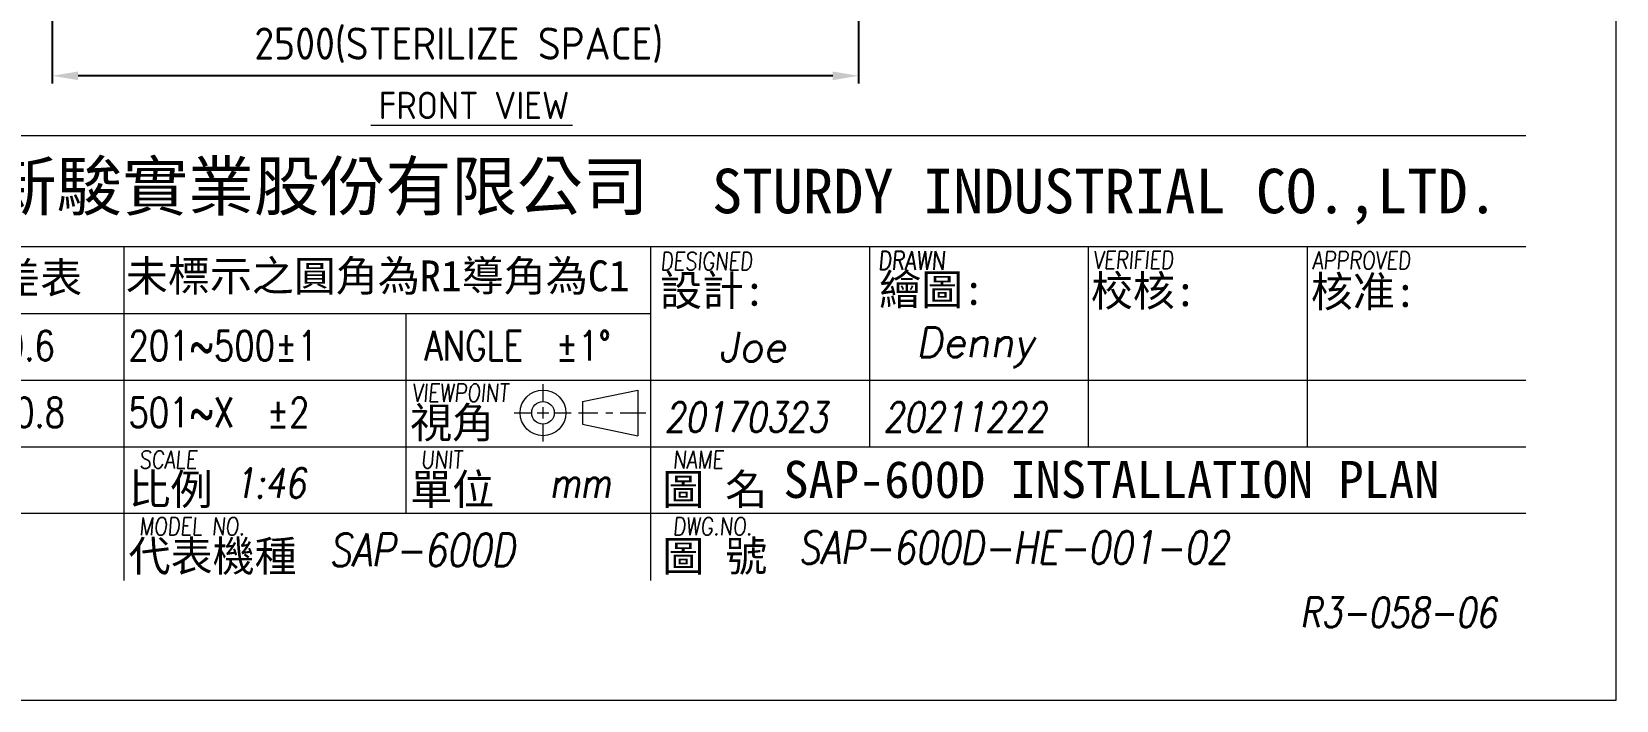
# Model space of a CAD drawing. Header units: millimetres. Extents: x 0 to 80449, y -23917 to 9476.
# Drawn here: x 8565 to 13478, y 0 to 2074 of the extents above; entities that cross this region are included whole.
import ezdxf

# ---------------------------------------------------------------- set-up
doc = ezdxf.new("R2010")
doc.units = ezdxf.units.MM
doc.layers.get('0').update_dxf_attribs({"lineweight": 15})
for name, color, linetype, lineweight in [('D', 3, 'Continuous', 13), ('F', 7, 'Continuous', 15), ('T', 4, 'Continuous', 15)]:
    doc.layers.add(name, color=color, linetype=linetype, lineweight=lineweight)
doc.styles.get("Standard").update_dxf_attribs({"font": 'KAIU.TTF'})
doc.styles.add('STU25', font='isocp2.shx')
doc.styles.add('Text', font='romans.shx', dxfattribs={"width": 0.8, "oblique": 10})
doc.dimstyles.new('STU25', dxfattribs={"dimscale": 40, "dimtxt": 2.5, "dimasz": 2, "dimexe": 0.6, "dimexo": 1, "dimgap": 1, "dimtad": 1, "dimdsep": 46, "dimtxsty": 'STU25', "dimcen": 2, "dimazin": 2, "dimtfac": 1, "dimtmove": 0, "dimatfit": 3, "dimfxl": 0, "dimtolj": 1, "dimtzin": 0, "dimarcsym": 0})

# ---------------------------------------------------------------- blocks, each defined once
blk = doc.blocks.new('新駿LOGO')
at = {"attachment_point": 1, "style": 'STU25'}
for s, insert, char_height in [('{\\f標楷體|b0|i0|c136|p65;新駿實業股份有限公司}', (-504.12, -439.33), 3.25), ('{\\f標楷體|b0|i0|c136|p65;STURDY\\H0.9667x; \\H1.034x;INDUSTRIAL CO.,LTD.}', (-455.51, -439.78), 3)]:
    blk.add_mtext(s, dxfattribs=dict(at, insert=insert, char_height=char_height))
blk = doc.blocks.new('*D23')
at = {"layer": 'D', "color": 0, "lineweight": -2}
for p, q in [((8628.8, 2585), (8628.8, 1913)), ((11128.8, 2585), (11128.8, 1913)), ((11048.8, 1937), (8708.8, 1937))]:
    blk.add_line(p, q, dxfattribs=at)
at = {"layer": 'D', "color": 0}
for points in [[(8708.8, 1950.3), (8708.8, 1923.6), (8628.8, 1937)], [(11048.8, 1950.3), (11048.8, 1923.6), (11128.8, 1937)]]:
    blk.add_solid(points, dxfattribs=at)
at = {"layer": 'Defpoints', "color": 0}
for p in [(8628.8, 2625), (11128.8, 2625), (8628.8, 1937)]:
    blk.add_point(p, dxfattribs=at)
at = {"layer": 'D', "color": 0, "insert": (9889, 2032), "char_height": 100, "attachment_point": 5, "style": 'STU25'}
blk.add_mtext('\\A1;{\\Fisocp2.shx;2500(STERILIZE SPACE)}', dxfattribs=at)

msp = doc.modelspace()

# ---------------------------------------------------------------- linework, layer by layer
at = {"layer": 'D', "color": 11}
msp.add_line((9616.817, 1783.666), (10241.704, 1783.666), dxfattribs=at)
at = {"layer": 'F', "color": 7}
for p, q in [((7171.889, 1752.111), (13197.889, 1752.111)), ((7171.889, 1407.111), (13197.889, 1407.111)), ((8850.889, 1407.111), (8850.889, 372.111)), ((11162.389, 1407.111), (11162.389, 786.111)), ((11840.889, 1407.111), (11840.889, 786.111)), ((12519.389, 1407.111), (12519.389, 786.111)), ((7171.889, 1200.111), (10483.889, 1200.111)), ((9724.889, 1200.111), (9724.889, 579.111)), ((7171.889, 993.111), (13197.889, 993.111)), ((9885.889, 993.111), (13197.889, 993.111)), ((10483.889, 993.111), (13197.889, 993.111)), ((7171.889, 786.111), (13197.889, 786.111)), ((13197.889, 579.111), (7171.889, 579.111))]:
    msp.add_line(p, q, dxfattribs=at)
at = {"layer": 'F'}
msp.add_line((10483.889, 1407.111), (10483.889, 372.111), dxfattribs=at)
at = {"layer": 'F', "color": 0}
for p, q in [((10150.2, 980.528), (10150.2, 926.617)), ((10273.151, 926.617), (10444.457, 962.472)), ((10444.457, 962.472), (10444.457, 820.646)), ((10061.231, 891.559), (10115.142, 891.559)), ((10132.481, 891.559), (10167.919, 891.559)), ((10150.2, 909.278), (10150.2, 873.84)), ((10185.258, 891.559), (10238.009, 891.559)), ((10259.916, 891.559), (10320.628, 891.559)), ((10273.151, 926.617), (10273.151, 856.501)), ((10345.108, 891.559), (10366.651, 891.559)), ((10389.742, 891.559), (10468.784, 891.559)), ((10150.2, 856.501), (10150.2, 802.59)), ((10273.151, 856.501), (10444.457, 820.646))]:
    msp.add_line(p, q, dxfattribs=at)
at = {"layer": 'F', "color": 6}
msp.add_lwpolyline([(0, 9476), (0, 0), (13478, 0), (13478, 9476)], close=True, dxfattribs=at)
at = {"layer": 'F', "color": 0}
for radius in [70.913, 35.058]:
    msp.add_circle((10150.2, 891.559), radius, dxfattribs=at)

# ---------------------------------------------------------------- block references
at = {"xscale": 46, "yscale": 46, "zscale": 46}
msp.add_blockref('新駿LOGO', (31627.74, 21878.56), dxfattribs=at)

# ---------------------------------------------------------------- texts
at = {"layer": 'D', "color": 4}
msp.add_text('SAP-600D INSTALLATION PLAN', height=115, dxfattribs=at).set_placement((10895.427, 627.637))
at = {"layer": 'D', "color": 11, "insert": (9640.938, 1887.707), "char_height": 85, "attachment_point": 1}
msp.add_mtext('{\\Fisocp2.shx;FRONT VIEW}', dxfattribs=at)
at = {"layer": 'F', "lineweight": -3}
for s, height, p in [('未標示之圓角為R1導角為C1', 95.48421, (8856.85, 1268.894)), ('未標註者一般公差表', 95.4842, (7549.298, 1262.711)), ('設計:', 95.4842, (10512.813, 1223.905)), ('繪圖:', 95.4842, (11192.553, 1226.526)), ('校核:', 95.4842, (11848.967, 1222.449)), ('核准:', 95.4842, (12530.949, 1219.893)), ('視角', 95.4842, (9738.457, 813.714)), ('比例', 95.4842, (8865.434, 606.714)), ('單位', 95.4842, (9738.457, 606.714)), ('圖 名', 95.4842, (10520.157, 606.714)), ('代表機種', 95.4842, (8865.434, 399.714)), ('圖 號', 95.4842, (10520.157, 399.714))]:
    msp.add_text(s, height=height, dxfattribs=at).set_placement(p)
at = {"layer": 'F', "color": 1, "lineweight": 15, "style": 'Text', "oblique": 5, "width": 0.8}
for s, height, p in [('DESIGNED', 55.2, (10514.118, 1334.552)), ('DRAWN', 57.2905, (11188.729, 1335.578)), ('VERIFIED', 55.2, (11855.153, 1338.141)), ('APPROVED', 55.2, (12535.01, 1336.865)), ('VIEWPOINT', 55.2, (9744.12, 925.989)), ('SCALE', 55.2, (8898.165, 718.989)), ('UNIT', 55.2, (9771.187, 718.989)), ('NAME', 55.2, (10552.888, 718.989)), ('MODEL NO.', 55.2, (8898.165, 511.989)), ('DWG.NO.', 55.2, (10552.888, 511.989))]:
    msp.add_text(s, height=height, dxfattribs=at).set_placement(p)
at = {"layer": 'F', "lineweight": 20, "style": 'Text', "width": 0.8}
for s, p in [('51~100±0.6', (8018.557, 1053.934)), ('201~500±1', (8865.07, 1053.934)), ('ANGLE  ±1%%D', (9783.097, 1053.934)), ('101~200±0.8', (7986.845, 846.934)), ('501~X  ±2', (8865.07, 846.934))]:
    msp.add_text(s, height=92, dxfattribs=at).set_placement(p)
at = {"layer": 'T', "lineweight": 20, "style": 'Text', "oblique": 10}
for s, p in [('Joe', (10694.966, 1050.557)), ('Denny', (11307.232, 1064.32))]:
    msp.add_text(s, height=92, dxfattribs=at).set_placement(p)
at = {"layer": 'T', "lineweight": 20, "style": 'Text', "oblique": 10, "width": 0.8}
for s, height, p in [('20170323', 92, (10527.689, 832.302)), ('20211222', 92, (11206.189, 832.302)), ('1:46', 92, (9193.376, 628.025)), ('mm', 92, (10171.25, 628.286)), ('SAP-600D', 101.2, (9486.713, 415.81)), ('SAP-600D-HE-001-02', 101.2, (10940.359, 423.384))]:
    msp.add_text(s, height=height, dxfattribs=at).set_placement(p)
at = {"layer": 'T', "linetype": 'Continuous', "lineweight": 20, "insert": (12497.515, 318.957), "char_height": 92, "attachment_point": 1, "style": 'Text'}
msp.add_mtext('R3-058-06', dxfattribs=at)

# ---------------------------------------------------------------- dimensions: what is measured, and where the dimension line sits
at = {"layer": 'D'}
dim = msp.add_linear_dim(base=(8628.786, 1936.961), p1=(11128.786, 2624.956), p2=(8628.786, 2624.956), text='{\\Fisocp2.shx;<>(STERILIZE SPACE)}', dimstyle='STU25', dxfattribs=at)
dim.commit()
dim.dimension.update_dxf_attribs({"geometry": '*D23', "text_midpoint": (9889.014, 1936.961), "dimtype": 160})

doc.saveas('drawing.dxf')
